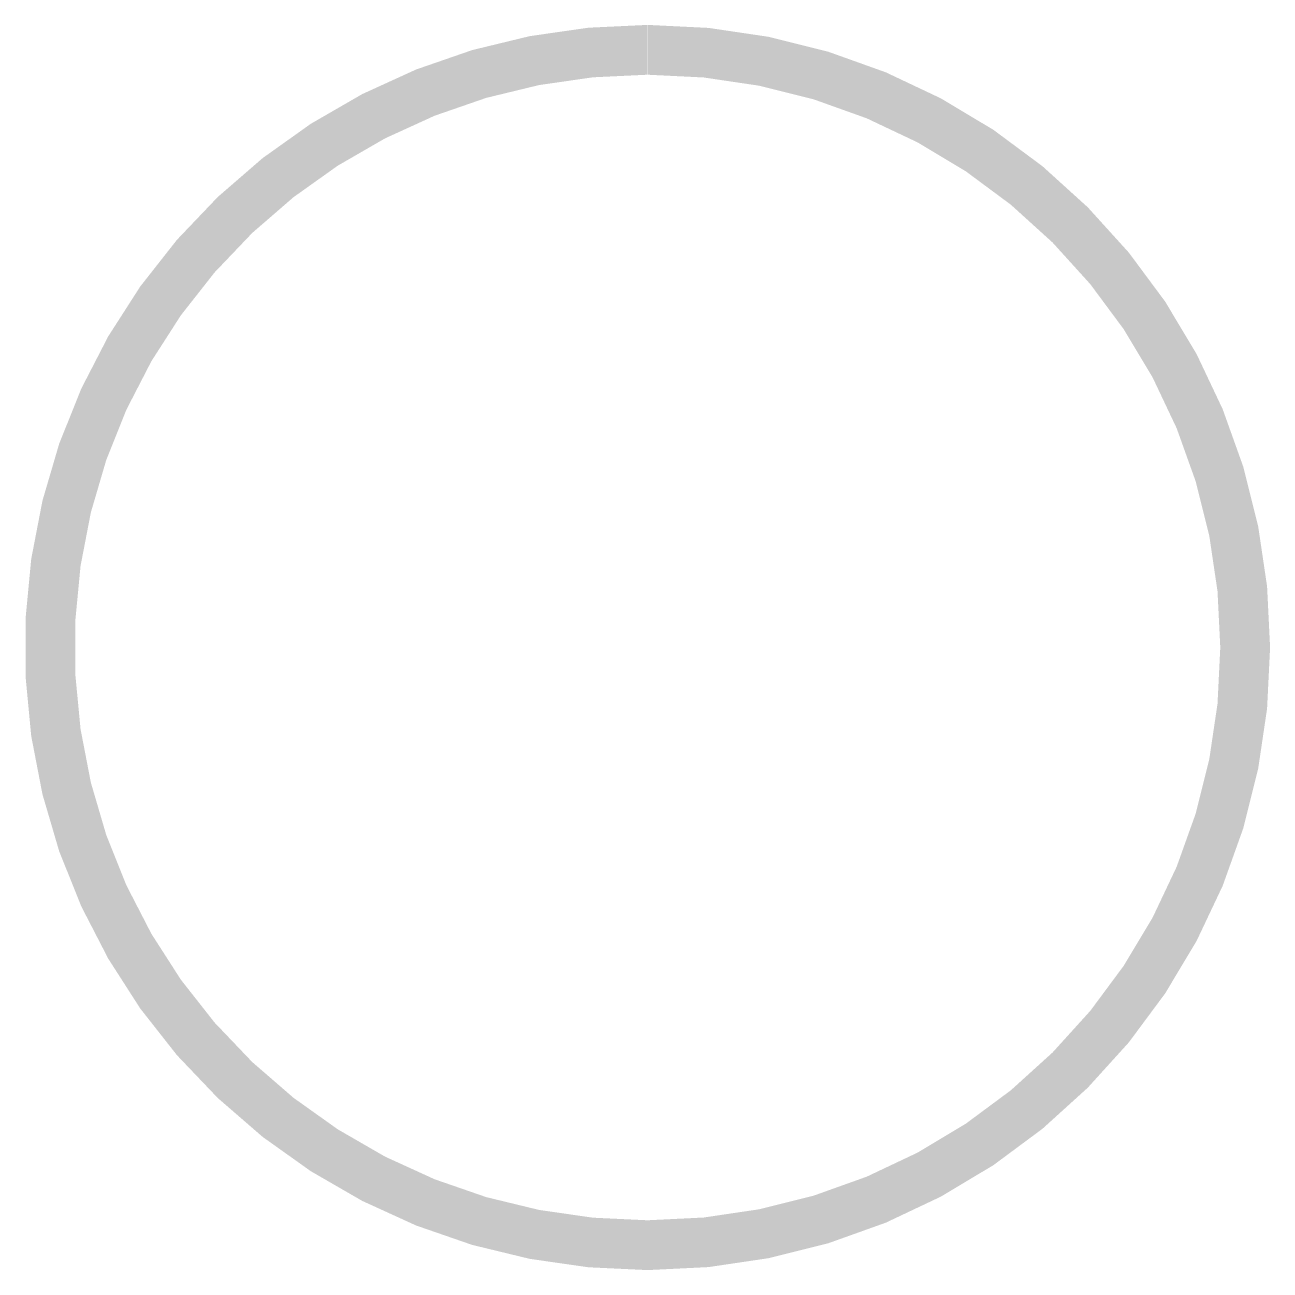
# Model space of a CAD drawing. Header units: millimetres. Extents: x -1.25 to 1.25, y -1.25 to 1.25.
import ezdxf

# ---------------------------------------------------------------- set-up
doc = ezdxf.new("R2010")
doc.units = ezdxf.units.MM
doc.layers.add('TJ(电气专业D)', color=142, linetype='Continuous')

# ---------------------------------------------------------------- blocks, each defined once
blk = doc.blocks.new('380V用电设备点或配电柜')
at = {"layer": 'TJ(电气专业D)', "linetype": 'Continuous', "const_width": 10}
blk.add_lwpolyline([(0, -120, 1), (0, 120, 1)], format="xyb", close=True, dxfattribs=at)

msp = doc.modelspace()

# ---------------------------------------------------------------- block references
at = {"layer": 'TJ(电气专业D)', "color": 142, "linetype": 'ByBlock', "ltscale": 0.917802, "xscale": -0.01, "yscale": 0.01, "zscale": 0.01}
msp.add_blockref('380V用电设备点或配电柜', (0, 0), dxfattribs=at)

doc.saveas('drawing.dxf')
